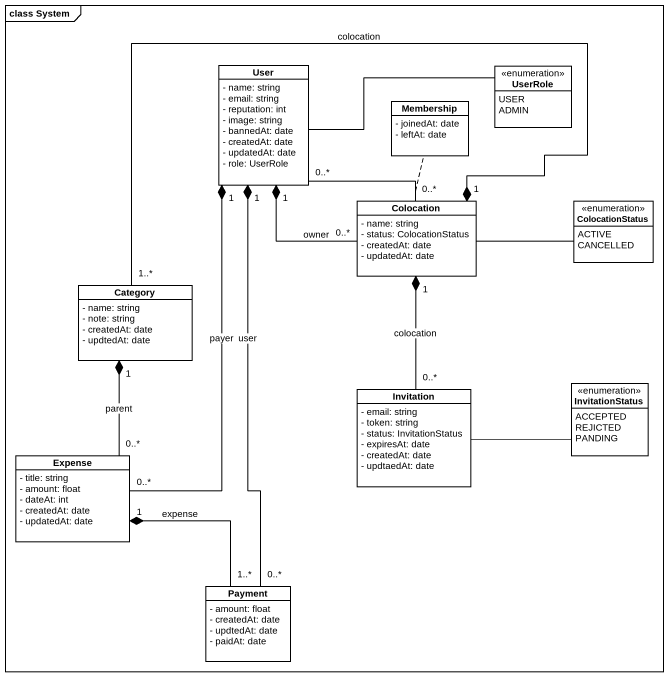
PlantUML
@startuml
mainframe class System
hide circle
hide empty members
skinparam classAttributeIconSize 0
class User {
  - name: string
  - email: string
  - reputation: int
  - image: string
  - bannedAt: date
  - createdAt: date
  - updatedAt: date
  - role: UserRole
}
enum UserRole {
  USER
  ADMIN
}
class Membership {
  - joinedAt: date
  - leftAt: date
}
class Colocation {
  - name: string
  - status: ColocationStatus
  - createdAt: date
  - updatedAt: date
}
enum ColocationStatus {
  ACTIVE
  CANCELLED
}
class Category {
  - name: string
  - note: string
  - createdAt: date
  - updtedAt: date
}
class Invitation {
  - email: string
  - token: string
  - status: InvitationStatus
  - expiresAt: date
  - createdAt: date
  - updtaedAt: date
}
enum InvitationStatus {
  ACCEPTED
  REJICTED
  PANDING
}
class Expense {
  - title: string
  - amount: float
  - dateAt: int
  - createdAt: date
  - updatedAt: date
}
class Payment {
  - amount: float
  - createdAt: date
  - updtedAt: date
  - paidAt: date
}
UserRole -left- User
Colocation "0..*" -up-* "1" User : owner
Colocation "0..*" -up- "0..*" User
(Colocation, User) .. Membership
ColocationStatus -left- Colocation
Category "1..*" -right-* "1" Colocation : colocation
Invitation "0..*" -up-* "1" Colocation : colocation
InvitationStatus -left- Invitation
Expense "0..*" -up-* "1" User : payer
Expense "0..*" -up-* "1" Category : parent
Payment "0..*" -up-* "1" User : user
Payment "1..*" -up-* "1" Expense : expense
@enduml
